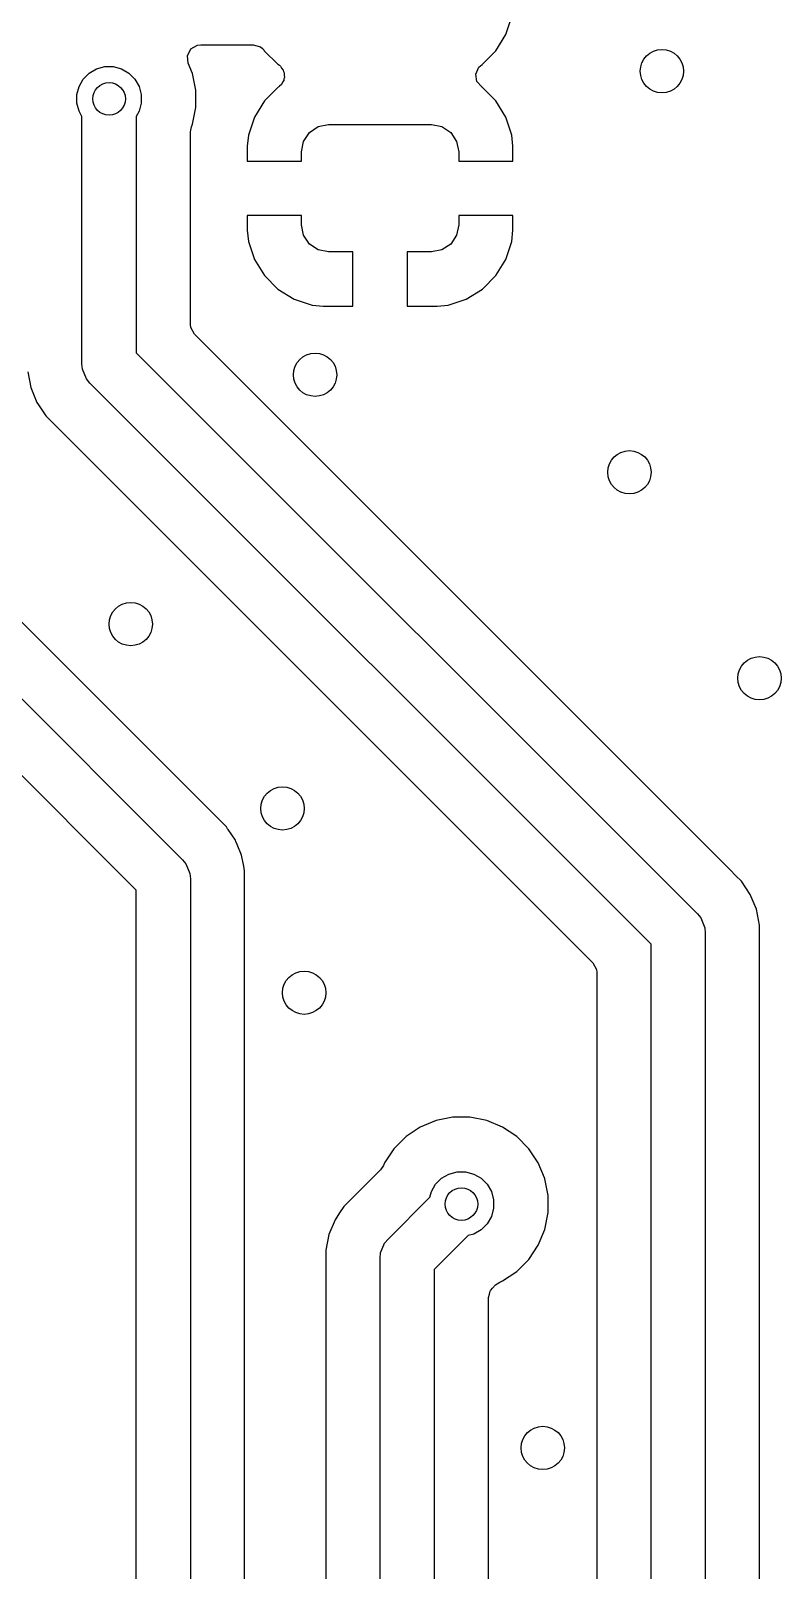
# Model space of a CAD drawing. Extents: x 2.03 to 8.88, y -5.74 to -2.97.
# Drawn here: x 2.649 to 2.921, y -5.202 to -4.643 of the extents above; entities that cross this region are included whole.
import ezdxf

# ---------------------------------------------------------------- set-up
doc = ezdxf.new("R2010")
doc.units = 0
doc.header["$MEASUREMENT"] = 0
doc.layers.add('BLACK', color=7, linetype='CONTINUOUS')

msp = doc.modelspace()

# ---------------------------------------------------------------- linework, layer by layer
at = {"layer": 'BLACK', "linetype": 'CONTINUOUS'}
for p, q in [((2.82125, -4.64417), (2.82343, -4.63761)), ((2.81763, -4.65005), (2.82125, -4.64417)), ((2.70563, -4.65187), (2.70687, -4.64941)), ((2.70687, -4.64941), (2.70923, -4.64801)), ((2.70923, -4.64801), (2.71044, -4.64785)), ((2.71044, -4.64785), (2.72948, -4.64785)), ((2.72948, -4.64785), (2.73212, -4.64863)), ((2.73212, -4.64863), (2.7329, -4.64926)), ((2.7329, -4.64926), (2.73332, -4.64967)), ((2.73332, -4.64967), (2.73355, -4.65005)), ((2.73355, -4.65005), (2.73844, -4.65493)), ((2.81274, -4.65493), (2.81763, -4.65005)), ((2.66998, -4.65815), (2.67265, -4.65661)), ((2.67265, -4.65661), (2.67562, -4.65581)), ((2.67562, -4.65581), (2.67871, -4.65581)), ((2.67871, -4.65581), (2.68169, -4.65661)), ((2.68169, -4.65661), (2.68436, -4.65815)), ((2.70593, -4.6546), (2.70563, -4.65187)), ((2.70747, -4.65833), (2.70593, -4.6546)), ((2.73844, -4.65493), (2.73904, -4.6553)), ((2.73904, -4.6553), (2.73943, -4.65569)), ((2.73943, -4.65569), (2.73984, -4.65643)), ((2.73984, -4.65643), (2.74041, -4.65706)), ((2.81033, -4.65856), (2.81143, -4.65604)), ((2.81143, -4.65604), (2.81261, -4.65501)), ((2.81261, -4.65501), (2.81274, -4.65493)), ((2.66625, -4.663), (2.6678, -4.66033)), ((2.6678, -4.66033), (2.66998, -4.65815)), ((2.68436, -4.65815), (2.68654, -4.66033)), ((2.68654, -4.66033), (2.68808, -4.663)), ((2.70831, -4.66257), (2.70747, -4.65833)), ((2.70868, -4.66442), (2.70831, -4.66257)), ((2.73975, -4.66229), (2.73911, -4.66286)), ((2.74009, -4.66152), (2.73975, -4.66229)), ((2.74059, -4.66084), (2.74009, -4.66152)), ((2.74041, -4.65706), (2.7405, -4.6576)), ((2.7405, -4.6576), (2.74077, -4.65809)), ((2.74063, -4.66028), (2.74059, -4.66084)), ((2.74085, -4.65977), (2.74063, -4.66028)), ((2.74077, -4.65809), (2.74071, -4.65894)), ((2.74071, -4.65894), (2.74085, -4.65977)), ((2.81077, -4.66127), (2.81033, -4.65856)), ((2.81251, -4.66321), (2.81077, -4.66127)), ((2.66546, -4.66598), (2.66625, -4.663)), ((2.66546, -4.66906), (2.66546, -4.66598)), ((2.68808, -4.663), (2.68888, -4.66598)), ((2.68888, -4.66598), (2.68888, -4.66906)), ((2.70868, -4.67062), (2.70868, -4.66442)), ((2.70868, -4.66442), (2.70868, -4.66442)), ((2.70868, -4.66442), (2.70868, -4.66442)), ((2.73845, -4.66339), (2.73357, -4.66827)), ((2.73857, -4.66332), (2.73845, -4.66339)), ((2.73845, -4.66339), (2.73845, -4.66339)), ((2.73882, -4.66311), (2.73857, -4.66332)), ((2.73896, -4.66305), (2.73882, -4.66311)), ((2.73911, -4.66286), (2.73896, -4.66305)), ((2.81251, -4.66322), (2.81251, -4.66321)), ((2.81255, -4.66325), (2.81251, -4.66322)), ((2.81261, -4.66332), (2.81255, -4.66325)), ((2.81273, -4.66339), (2.81261, -4.66332)), ((2.81761, -4.66827), (2.81273, -4.66339)), ((2.81273, -4.66339), (2.81273, -4.66339)), ((2.66625, -4.67204), (2.66546, -4.66906)), ((2.66732, -4.67389), (2.66625, -4.67204)), ((2.68808, -4.67204), (2.68701, -4.67389)), ((2.68888, -4.66906), (2.68808, -4.67204)), ((2.70747, -4.67671), (2.70868, -4.67062)), ((2.73357, -4.66827), (2.72995, -4.67415)), ((2.82123, -4.67415), (2.81761, -4.66827)), ((2.66732, -4.76378), (2.66732, -4.67389)), ((2.68701, -4.67389), (2.68701, -4.7597)), ((2.70671, -4.67951), (2.70708, -4.67764)), ((2.70708, -4.67764), (2.70747, -4.67671)), ((2.72995, -4.67415), (2.72778, -4.6807)), ((2.72995, -4.67415), (2.72995, -4.67415)), ((2.74993, -4.67975), (2.75312, -4.67762)), ((2.75312, -4.67762), (2.75689, -4.67687)), ((2.75689, -4.67687), (2.79429, -4.67687)), ((2.79429, -4.67687), (2.79806, -4.67762)), ((2.79806, -4.67762), (2.80125, -4.67975)), ((2.82341, -4.6807), (2.82123, -4.67415)), ((2.82123, -4.67415), (2.82123, -4.67415)), ((2.70671, -4.71526), (2.70671, -4.67951)), ((2.72778, -4.6807), (2.72736, -4.68474)), ((2.72736, -4.68474), (2.72736, -4.69016)), ((2.72778, -4.6807), (2.72778, -4.6807)), ((2.74705, -4.68671), (2.7478, -4.68295)), ((2.7478, -4.68295), (2.74993, -4.67975)), ((2.80125, -4.67975), (2.80338, -4.68295)), ((2.80338, -4.68295), (2.80413, -4.68671)), ((2.82382, -4.68474), (2.82341, -4.6807)), ((2.82382, -4.68475), (2.82382, -4.68474)), ((2.82382, -4.69016), (2.82382, -4.68475)), ((2.72736, -4.69016), (2.74705, -4.69016)), ((2.74705, -4.69016), (2.74705, -4.68671)), ((2.80413, -4.68671), (2.80413, -4.69016)), ((2.80413, -4.69016), (2.82382, -4.69016)), ((2.74705, -4.70984), (2.72736, -4.70984)), ((2.72736, -4.70984), (2.72736, -4.71526)), ((2.74705, -4.71329), (2.74705, -4.70984)), ((2.82382, -4.70984), (2.80413, -4.70984)), ((2.80413, -4.70984), (2.80413, -4.71329)), ((2.82382, -4.71525), (2.82382, -4.70984)), ((2.70671, -4.74952), (2.70671, -4.71526)), ((2.72736, -4.71526), (2.72778, -4.7193)), ((2.7478, -4.71705), (2.74705, -4.71329)), ((2.74993, -4.72025), (2.7478, -4.71705)), ((2.80338, -4.71705), (2.80125, -4.72025)), ((2.80413, -4.71329), (2.80338, -4.71705)), ((2.82341, -4.7193), (2.82382, -4.71526)), ((2.82382, -4.71526), (2.82382, -4.71525)), ((2.72778, -4.7193), (2.72995, -4.72585)), ((2.75312, -4.72238), (2.74993, -4.72025)), ((2.75689, -4.72313), (2.75312, -4.72238)), ((2.76575, -4.72313), (2.75689, -4.72313)), ((2.76575, -4.74281), (2.76575, -4.72313)), ((2.79429, -4.72313), (2.78543, -4.72313)), ((2.78543, -4.72313), (2.78543, -4.74281)), ((2.79806, -4.72238), (2.79429, -4.72313)), ((2.80125, -4.72025), (2.79806, -4.72238)), ((2.82123, -4.72585), (2.82341, -4.7193)), ((2.82341, -4.7193), (2.82341, -4.7193)), ((2.72995, -4.72585), (2.72995, -4.72585)), ((2.72995, -4.72585), (2.73357, -4.73173)), ((2.81761, -4.73173), (2.82123, -4.72585)), ((2.82123, -4.72585), (2.82123, -4.72585)), ((2.73357, -4.73173), (2.73845, -4.73661)), ((2.81273, -4.73661), (2.81761, -4.73173)), ((2.73845, -4.73661), (2.74433, -4.74023)), ((2.74433, -4.74023), (2.74433, -4.74023)), ((2.74433, -4.74023), (2.75088, -4.7424)), ((2.8003, -4.7424), (2.80686, -4.74023)), ((2.80686, -4.74023), (2.81273, -4.73661)), ((2.80686, -4.74023), (2.80686, -4.74023)), ((2.75088, -4.7424), (2.75088, -4.7424)), ((2.75088, -4.7424), (2.75492, -4.74281)), ((2.75492, -4.74281), (2.76575, -4.74281)), ((2.76575, -4.74281), (2.76575, -4.74281)), ((2.78543, -4.74281), (2.79626, -4.74281)), ((2.79626, -4.74281), (2.8003, -4.7424)), ((2.79626, -4.74281), (2.79626, -4.74281)), ((2.70682, -4.75056), (2.70671, -4.74952)), ((2.70814, -4.75297), (2.70682, -4.75056)), ((2.80551, -4.85034), (2.70814, -4.75297)), ((2.68701, -4.7597), (2.89082, -4.96351)), ((2.64762, -4.76669), (2.64875, -4.7724)), ((2.66751, -4.7657), (2.66732, -4.76378)), ((2.66898, -4.76925), (2.66751, -4.7657)), ((2.64875, -4.7724), (2.64875, -4.7724)), ((2.64875, -4.7724), (2.65098, -4.77778)), ((2.67021, -4.77074), (2.66898, -4.76925)), ((2.66898, -4.76925), (2.66898, -4.76925)), ((2.87402, -4.97455), (2.67021, -4.77074)), ((2.65098, -4.77778), (2.65098, -4.77778)), ((2.65098, -4.77778), (2.65159, -4.77868)), ((2.65159, -4.77868), (2.65202, -4.77933)), ((2.65202, -4.77933), (2.65421, -4.78261)), ((2.65421, -4.78261), (2.65421, -4.78261)), ((2.65421, -4.78261), (2.85288, -4.98128)), ((2.69107, -4.90322), (2.60348, -4.81563)), ((2.59161, -4.83162), (2.70381, -4.94383)), ((2.68701, -4.95486), (2.58057, -4.84843)), ((2.90269, -4.94752), (2.80551, -4.85034)), ((2.7198, -4.93195), (2.69107, -4.90322)), ((2.72023, -4.9326), (2.7198, -4.93195)), ((2.72043, -4.93289), (2.72023, -4.9326)), ((2.72045, -4.93292), (2.72043, -4.93289)), ((2.72303, -4.93679), (2.72045, -4.93292)), ((2.7232, -4.93719), (2.72303, -4.93679)), ((2.72303, -4.93679), (2.72303, -4.93679)), ((2.72365, -4.93829), (2.7232, -4.93719)), ((2.72526, -4.94217), (2.72365, -4.93829)), ((2.70381, -4.94383), (2.70503, -4.94532)), ((2.70503, -4.94532), (2.7065, -4.94887)), ((2.72606, -4.9462), (2.72526, -4.94217)), ((2.7264, -4.94788), (2.72606, -4.9462)), ((2.90484, -4.94967), (2.90269, -4.94752)), ((2.7065, -4.94887), (2.7065, -4.94887)), ((2.7065, -4.94887), (2.70669, -4.95079)), ((2.70669, -4.95079), (2.70669, -5.24823)), ((2.7264, -5.25114), (2.7264, -4.94788)), ((2.7264, -4.94788), (2.7264, -4.94788)), ((2.90681, -4.95164), (2.90484, -4.94967)), ((2.91004, -4.95648), (2.90681, -4.95164)), ((2.68701, -5.24415), (2.68701, -4.95486)), ((2.91109, -4.95901), (2.91004, -4.95648)), ((2.91004, -4.95648), (2.91004, -4.95648)), ((2.89082, -4.96351), (2.89204, -4.965)), ((2.91227, -4.96185), (2.91109, -4.95901)), ((2.91341, -4.96756), (2.91227, -4.96185)), ((2.91227, -4.96185), (2.91227, -4.96185)), ((2.91227, -4.96185), (2.91227, -4.96185)), ((2.89204, -4.965), (2.89204, -4.965)), ((2.89204, -4.965), (2.89351, -4.96855)), ((2.89351, -4.96855), (2.8937, -4.97047)), ((2.91341, -5.16477), (2.91341, -4.96756)), ((2.87402, -5.42886), (2.87402, -4.97455)), ((2.8937, -4.97047), (2.8937, -5.42886)), ((2.85288, -4.98128), (2.8542, -4.9837)), ((2.8542, -4.9837), (2.85431, -4.98473)), ((2.85431, -4.98473), (2.85431, -5.41409)), ((2.79019, -5.04097), (2.78503, -5.04442)), ((2.79593, -5.03859), (2.79019, -5.04097)), ((2.79019, -5.04097), (2.79019, -5.04097)), ((2.80201, -5.03738), (2.79593, -5.03859)), ((2.79593, -5.03859), (2.79593, -5.03859)), ((2.80822, -5.03738), (2.80201, -5.03738)), ((2.80201, -5.03738), (2.80201, -5.03738)), ((2.81431, -5.03859), (2.80822, -5.03738)), ((2.80822, -5.03738), (2.80822, -5.03738)), ((2.82005, -5.04097), (2.81431, -5.03859)), ((2.81431, -5.03859), (2.81431, -5.03859)), ((2.82521, -5.04442), (2.82005, -5.04097)), ((2.82005, -5.04097), (2.82005, -5.04097)), ((2.78503, -5.04442), (2.78064, -5.04881)), ((2.78503, -5.04442), (2.78503, -5.04442)), ((2.8296, -5.04881), (2.82521, -5.04442)), ((2.82521, -5.04442), (2.82521, -5.04442)), ((2.77719, -5.05397), (2.7768, -5.0549)), ((2.78064, -5.04881), (2.77719, -5.05397)), ((2.77719, -5.05397), (2.77719, -5.05397)), ((2.78064, -5.04881), (2.78064, -5.04881)), ((2.83305, -5.05397), (2.8296, -5.04881)), ((2.8296, -5.04881), (2.8296, -5.04881)), ((2.83527, -5.05935), (2.83305, -5.05397)), ((2.83305, -5.05397), (2.83305, -5.05397)), ((2.77575, -5.05648), (2.76248, -5.06975)), ((2.7768, -5.0549), (2.77575, -5.05648)), ((2.79575, -5.06171), (2.79793, -5.05953)), ((2.79793, -5.05953), (2.8006, -5.05799)), ((2.8006, -5.05799), (2.80358, -5.05719)), ((2.80358, -5.05719), (2.80666, -5.05719)), ((2.80666, -5.05719), (2.80964, -5.05799)), ((2.80964, -5.05799), (2.81231, -5.05953)), ((2.81231, -5.05953), (2.81449, -5.06171)), ((2.83542, -5.0597), (2.83527, -5.05935)), ((2.79365, -5.06644), (2.79421, -5.06438)), ((2.79421, -5.06438), (2.79575, -5.06171)), ((2.81449, -5.06171), (2.81603, -5.06438)), ((2.81603, -5.06438), (2.81683, -5.06736)), ((2.83652, -5.06523), (2.83542, -5.0597)), ((2.76248, -5.06975), (2.7609, -5.07211)), ((2.76248, -5.06975), (2.76248, -5.06975)), ((2.77847, -5.08162), (2.79365, -5.06644)), ((2.81683, -5.07044), (2.81603, -5.07342)), ((2.81683, -5.06736), (2.81683, -5.07044)), ((2.83663, -5.06579), (2.83652, -5.06523)), ((2.83663, -5.072), (2.83663, -5.06579)), ((2.83663, -5.06579), (2.83663, -5.06579)), ((2.83663, -5.06579), (2.83663, -5.06579)), ((2.75925, -5.07459), (2.75702, -5.07996)), ((2.7609, -5.07211), (2.75925, -5.07459)), ((2.7609, -5.07211), (2.7609, -5.07211)), ((2.81449, -5.07609), (2.81231, -5.07827)), ((2.81603, -5.07342), (2.81449, -5.07609)), ((2.83542, -5.07809), (2.83663, -5.072)), ((2.75702, -5.07996), (2.75589, -5.08567)), ((2.75702, -5.07996), (2.75702, -5.07996)), ((2.77725, -5.08311), (2.77847, -5.08162)), ((2.80757, -5.08036), (2.79528, -5.09266)), ((2.80964, -5.07981), (2.80757, -5.08036)), ((2.81231, -5.07827), (2.80964, -5.07981)), ((2.83305, -5.08383), (2.83542, -5.07809)), ((2.75589, -5.08567), (2.75589, -5.40452)), ((2.77559, -5.08858), (2.77578, -5.08666)), ((2.77578, -5.08666), (2.77725, -5.08311)), ((2.77725, -5.08311), (2.77725, -5.08311)), ((2.8296, -5.08899), (2.83305, -5.08383)), ((2.77559, -5.42736), (2.77559, -5.08858)), ((2.79528, -5.09266), (2.79528, -5.42736)), ((2.82521, -5.09338), (2.8296, -5.08899)), ((2.81641, -5.09939), (2.81753, -5.09827)), ((2.81753, -5.09827), (2.81912, -5.09721)), ((2.81912, -5.09721), (2.82005, -5.09683)), ((2.82005, -5.09683), (2.82521, -5.09338)), ((2.81498, -5.10284), (2.81532, -5.10168)), ((2.81498, -5.40452), (2.81498, -5.10284)), ((2.81532, -5.10168), (2.81558, -5.1005)), ((2.81558, -5.1005), (2.81573, -5.10031)), ((2.81573, -5.10031), (2.81576, -5.1002)), ((2.81576, -5.1002), (2.81641, -5.09939)), ((2.91341, -5.41409), (2.91341, -5.16477))]:
    msp.add_line(p, q, dxfattribs=at)
at = {"layer": 'BLACK'}
for centre, radius in [((2.87795, -4.65748), 0.00787), ((2.67717, -4.66752), 0.00591), ((2.75197, -4.76772), 0.00787), ((2.86614, -4.80315), 0.00787), ((2.68504, -4.85827), 0.00787), ((2.91339, -4.87795), 0.00787), ((2.74016, -4.9252), 0.00787), ((2.74803, -4.99213), 0.00787), ((2.80512, -5.0689), 0.00591), ((2.83465, -5.15748), 0.00787)]:
    msp.add_circle(centre, radius, dxfattribs=at)
at = {"layer": 'WHITE'}
for centre, radius in [((2.87795, -4.65748), 0.00787), ((2.67717, -4.66752), 0.00591), ((2.75197, -4.76772), 0.00787), ((2.86614, -4.80315), 0.00787), ((2.68504, -4.85827), 0.00787), ((2.91339, -4.87795), 0.00787), ((2.74016, -4.9252), 0.00787), ((2.74803, -4.99213), 0.00787), ((2.80512, -5.0689), 0.00591), ((2.83465, -5.15748), 0.00787)]:
    msp.add_circle(centre, radius, dxfattribs=at)

doc.saveas('drawing.dxf')
